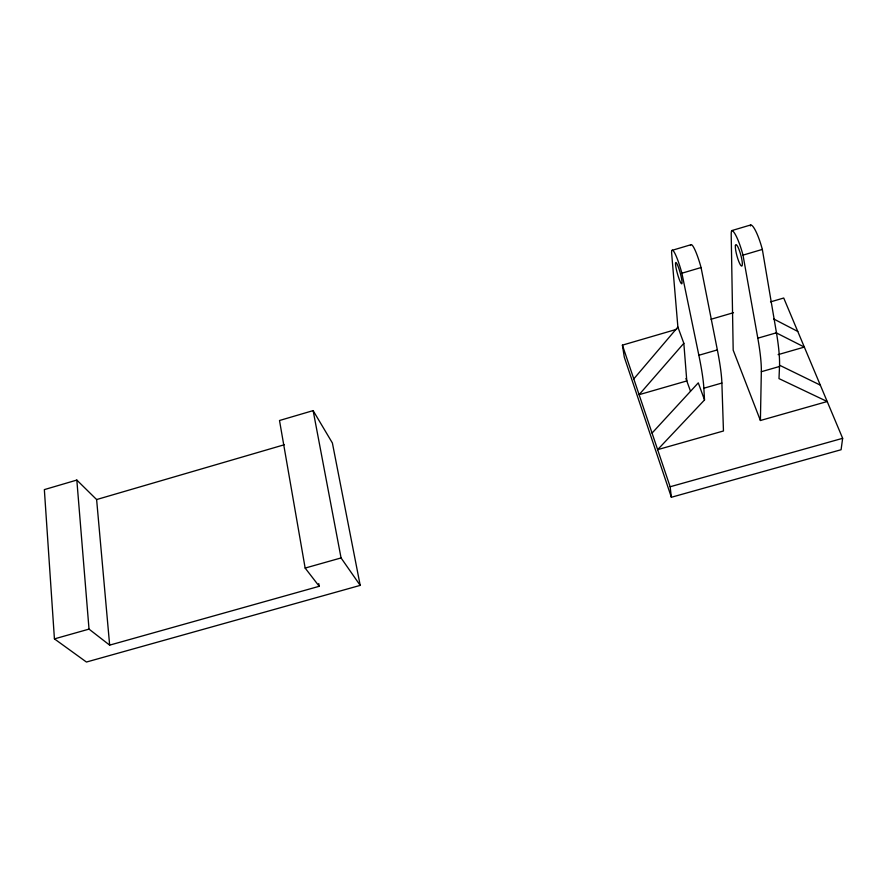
<?xml version="1.0" encoding="UTF-8"?>
<svg xmlns="http://www.w3.org/2000/svg" width="887" height="887" viewBox="0 0 887 887"><rect width="100%" height="100%" fill="white"/><g stroke="black" fill="none" stroke-linecap="round" stroke-linejoin="round"><path stroke-width="1.33" d="M760.403 420.493L761.334 371.708A90.164 14.891 74.3 0 0 757.808 338.191L743.007 255.134A25.845 4.59 74.7 0 0 731.686 230.62L750.69 224.965A25.889 4.978 74.7 0 1 762.332 249.413L776.458 332.791A90.286 16.154 74.4 0 1 779.507 366.486L778.997 378.616L827.205 401.534L760.403 420.493L733.183 350.143L731.21 234.7A24.359 4.346 74.7 0 1 731.686 230.62M770.515 301.89L783.731 298.021L842.65 438.311L841.087 449.731L671.37 497.263L624.293 357.151L622.408 345.143L676.626 329.31M633.795 378.904L677.89 327.07L671.581 252.451A23.96 3.138 74.5 0 1 681.892 273.218L698.856 355.266A89.809 10.932 74.2 0 1 703.857 388.218L704.522 399.948L657.633 449.654L723.459 430.982L721.885 383.04A89.92 12.174 74.2 0 0 717.35 349.91L701.063 267.541A23.993 3.493 74.5 0 0 690.474 245.522M683.833 343.302L639.106 394.682L686.793 380.944L683.833 343.302L677.89 327.07M652.045 433.089L698.28 382.862L704.522 399.948M672.036 250.367L690.851 244.757M681.892 273.218L701.063 267.541M743.007 255.134L762.332 249.413M76.825 480.067L44.35 489.613L54.429 638.884L86.438 662.035L360.2 585.387L332.392 443.001L313.133 410.614L279.505 420.505L305.15 568.068L319.231 586.296L109.655 645.137L89.022 629.116L76.825 480.067L96.616 499.558L109.655 645.137M711.008 319.265L733.482 312.701M96.616 499.558L284.261 444.764M698.856 355.266L717.35 349.91M757.808 338.191L776.458 332.791M778.121 354.634L804.332 347.083L776.003 332.714M703.857 388.218L721.885 383.04M761.334 371.708L779.507 366.486M54.429 638.884L89.022 629.116M305.15 568.068L341.063 557.934L360.2 585.387M671.37 497.263L670.14 486.763L842.65 438.311M779.551 365.222L820.309 385.124M773.774 319.01L797.768 331.45M685.928 378.527L690.485 391.156M622.408 345.143L670.14 486.763M313.133 410.614L341.063 557.934M318.743 583.579L319.231 586.296M750.347 225.974A24.392 4.712 74.8 0 1 750.69 224.965M735.401 245.644L735.356 247.14A11.11 1.974 74.7 0 0 738.616 261.044A11.11 1.974 74.7 0 0 742.275 265.146L742.341 263.672A11.11 1.974 74.7 0 0 739.071 249.668A11.11 1.974 74.7 0 0 735.401 245.644M675.606 265.224L675.506 263.65A11.054 1.452 74.5 0 1 678.389 267.153A11.054 1.452 74.5 0 1 681.959 281.157L682.059 282.709A11.054 1.452 74.5 0 1 679.165 279.117A11.054 1.452 74.5 0 1 675.606 265.224"/></g></svg>
